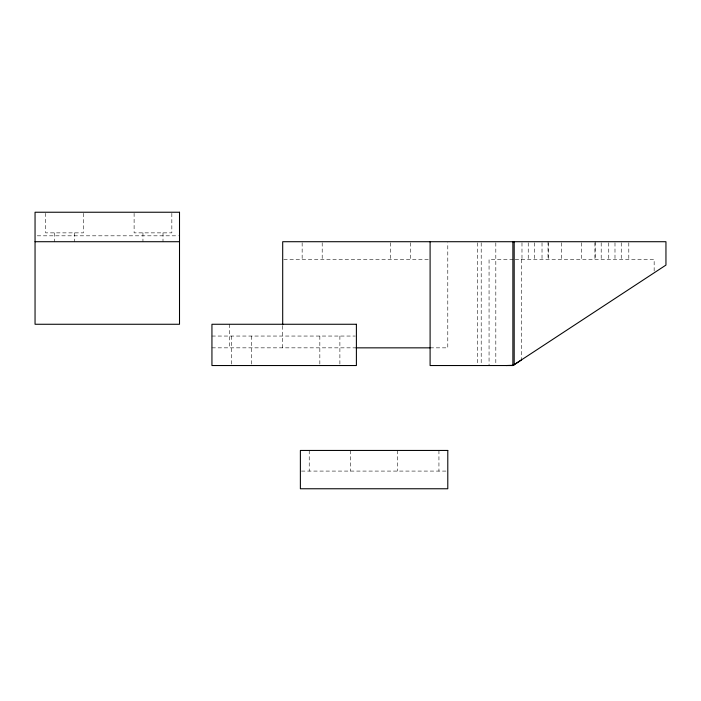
<?xml version="1.0" encoding="UTF-8"?>
<svg xmlns="http://www.w3.org/2000/svg" width="701" height="701" viewBox="0 0 701 701"><rect width="100%" height="100%" fill="white"/><g stroke="black" fill="none" stroke-linecap="round" stroke-linejoin="round"><path stroke-width="0.53" stroke-dasharray="3.5 2.63" d="M37.241 235.816L178.413 235.816M283.782 259.405L430.099 259.405M513.237 259.405L489.061 259.405L489.061 365.536M515.182 259.405L654.156 259.405L654.156 272.82M211.939 336.051L355.302 336.051M211.939 347.845L355.302 347.845M430.099 347.845L447.79 347.845L447.79 242.809M301.474 471.081L446.695 471.081M628.806 242.756L628.806 259.405M621.244 242.756L621.244 259.405M614.987 242.756L614.987 259.405M608.757 242.756L608.757 259.405M601.195 242.756L601.195 259.405M595.193 241.714L595.193 259.405M594.939 242.756L594.939 259.405M581.637 242.756L581.637 259.405M561.589 242.756L561.589 259.405M548.278 242.756L548.278 259.405M548.024 241.714L548.024 259.405M542.022 242.756L542.022 259.405M534.46 242.756L534.46 259.405M528.23 242.756L528.23 259.405M521.982 242.756L521.982 259.405M521.36 259.405L521.36 359.972M495.817 242.8L495.817 364.45M481.201 242.8L481.201 364.45M477.267 242.8L477.267 364.45M438.94 450.445L438.94 471.081M410.646 242.756L410.646 259.405M397.669 450.445L397.669 471.081M390.597 242.756L390.597 259.405M350.5 450.445L350.5 471.081M339.889 336.051L339.889 364.441M322.197 242.756L322.197 259.405M319.84 336.051L319.84 364.441M309.229 450.445L309.229 471.081M302.149 242.756L302.149 259.405M282.696 325.965L282.696 347.845M251.44 336.051L251.44 364.441M231.391 336.051L231.391 364.441M229.63 324.265L229.63 347.845M171.841 213.323L171.841 232.872L134.11 232.872L134.11 213.323M163 232.872L163 241.714M142.951 232.872L142.951 241.714M83.401 213.323L83.401 232.872L45.661 232.872L45.661 213.323M74.551 232.872L74.551 241.714M54.512 232.872L54.512 241.714"/><path stroke-width="1.05" d="M521.36 359.972L512.878 365.536L430.099 365.536L430.099 241.714M506.122 365.536L513.263 365.265L514.183 364.678L514.183 241.714M35.05 241.714L179.509 241.714M355.854 347.845L430.099 347.845M512.878 241.714L512.878 365.536L665.95 265.083L665.95 241.714L282.696 241.714L282.696 324.913M179.509 212.237L35.05 212.237L35.05 324.265L179.509 324.265L179.509 212.237M356.397 324.265L211.939 324.265L211.939 365.536L356.397 365.536L356.397 324.265M447.79 450.445L300.378 450.445L300.378 488.763L447.79 488.763L447.79 450.445"/></g></svg>
